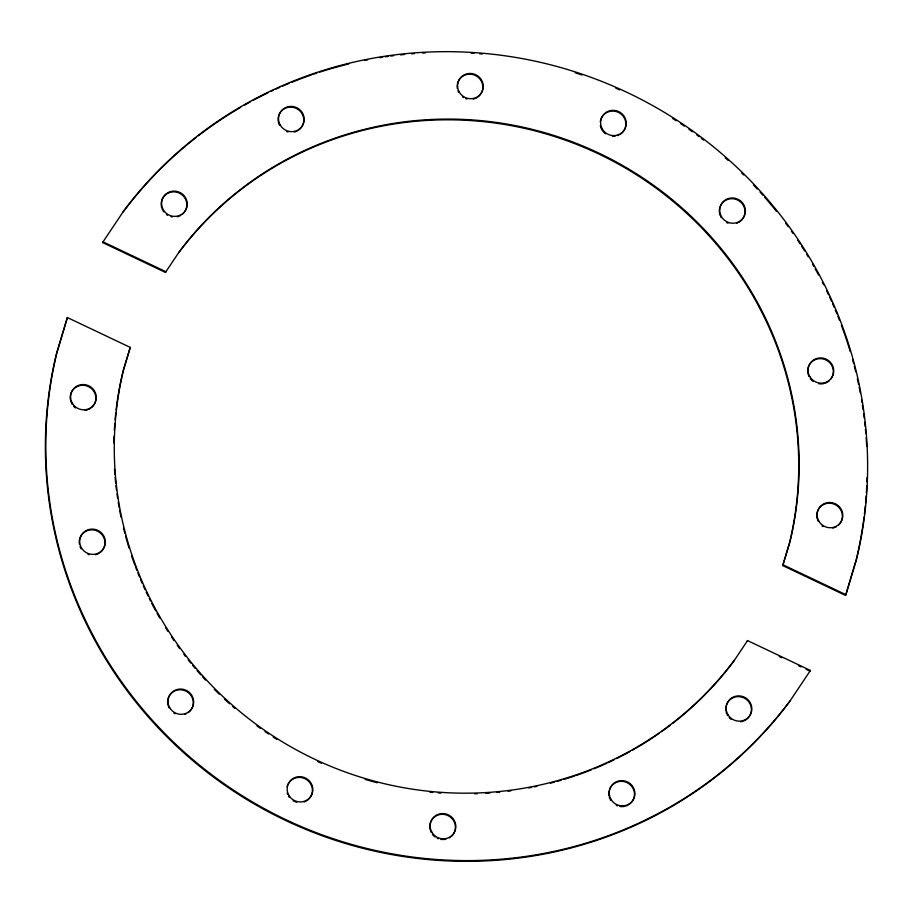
<?xml version="1.0" encoding="UTF-8"?>
<svg xmlns="http://www.w3.org/2000/svg" width="913" height="913" viewBox="0 0 913 913"><rect width="100%" height="100%" fill="white"/><g stroke="black" fill="none" stroke-linecap="round" stroke-linejoin="round"><path stroke-width="1.37" d="M734.314 660.282A344.772 334.672 28.9 0 1 314.232 759.011A344.772 334.672 28.9 0 1 123.495 370.176L130.251 347.408L67.368 317.541L56.857 352.977A413.715 401.606 28.9 0 0 285.735 819.589A413.715 401.606 28.9 0 0 789.836 701.104M782.749 565.592L789.905 542.105A344.772 334.672 28.9 0 0 599.168 153.258A344.772 334.672 28.9 0 0 179.085 251.999L165.458 272.416L102.576 242.55L123.563 211.165A413.715 401.606 28.9 0 1 627.665 92.681A413.715 401.606 28.9 0 1 856.542 559.292L845.632 595.459L782.749 565.592L789.505 542.824A344.772 334.672 28.9 0 0 598.768 153.989A344.772 334.672 28.9 0 0 178.686 252.718M846.043 594.101L856.143 560.023A413.715 401.606 28.9 0 0 864.063 516.986M102.576 242.55L102.975 241.819L165.869 271.686L165.458 272.416M67.368 317.541L56.458 353.708A413.715 401.606 28.9 0 0 285.335 820.319A413.715 401.606 28.9 0 0 789.437 701.835L810.424 670.45L747.542 640.584L733.915 661.001A344.772 334.672 28.9 0 1 672.561 723.461M130.251 347.408L123.095 370.895A344.772 334.672 28.9 0 0 116.088 410.074M747.131 641.314L747.542 640.584M810.424 670.45L810.025 671.181L806.168 669.355M783.149 564.873L846.043 594.728M779.223 656.55L781.79 657.771M798.476 665.691L801.032 666.912M817.158 518.744A12.93 12.554 28.9 0 1 824.313 504.17A12.93 12.554 28.9 0 1 840.28 509.112A12.93 12.554 28.9 0 1 838.317 525.295M836.319 526.744A12.93 12.554 28.9 0 1 835.212 527.326M834.048 527.782A12.93 12.554 28.9 0 1 832.85 528.125M823.115 526.584A12.93 12.554 28.9 0 1 822.054 525.888M818.037 521.095A12.93 12.554 28.9 0 1 817.534 519.942M453.008 834.573A12.93 12.554 28.9 0 1 451.342 836.388M450.371 837.164A12.93 12.554 28.9 0 1 449.333 837.849M445.875 839.218A12.93 12.554 28.9 0 1 443.387 839.549M442.132 839.538A12.93 12.554 28.9 0 1 440.876 839.401M438.423 838.773A12.93 12.554 28.9 0 1 437.247 838.282M435.079 836.981A12.93 12.554 28.9 0 1 432.374 834.322M431.062 832.188A12.93 12.554 28.9 0 1 430.559 831.035M430.183 829.837A12.93 12.554 28.9 0 1 444.311 814.442A12.93 12.554 28.9 0 1 453.693 833.558M123.164 211.896A413.715 401.606 28.9 0 1 196.044 137.521M198.281 135.786A413.715 401.606 28.9 0 1 240.587 107.38M244.273 105.257A413.715 401.606 28.9 0 1 250.482 101.811M252.981 100.453A413.715 401.606 28.9 0 1 268.182 92.727M270.75 91.494A413.715 401.606 28.9 0 1 273.329 90.296M275.909 89.109A413.715 401.606 28.9 0 1 279.8 87.351M282.402 86.21A413.715 401.606 28.9 0 1 288.953 83.425M291.589 82.353A413.715 401.606 28.9 0 1 311.618 74.832M312.965 74.375A413.715 401.606 28.9 0 1 316.879 73.063M319.493 72.207A413.715 401.606 28.9 0 1 348.72 63.967M364.903 60.395A413.715 401.606 28.9 0 1 367.619 59.859M379.899 57.679A413.715 401.606 28.9 0 1 382.627 57.257M385.366 56.834A413.715 401.606 28.9 0 1 388.105 56.446M390.855 56.07A413.715 401.606 28.9 0 1 393.594 55.704M400.476 54.894A413.715 401.606 28.9 0 1 404.619 54.46M411.523 53.821A413.715 401.606 28.9 0 1 414.297 53.605M422.605 53.057A413.715 401.606 28.9 0 1 425.378 52.908M471.256 53.159A413.715 401.606 28.9 0 1 474.03 53.342M479.587 53.753A413.715 401.606 28.9 0 1 482.361 53.981M575.258 72.778A413.715 401.606 28.9 0 1 581.901 74.98M615.807 88.173A413.715 401.606 28.9 0 1 619.642 89.885M672.596 118.428A413.715 401.606 28.9 0 1 676.145 120.699M680.824 123.769A413.715 401.606 28.9 0 1 684.305 126.12M688.916 129.304A413.715 401.606 28.9 0 1 692.351 131.734M696.881 135.021A413.715 401.606 28.9 0 1 699.13 136.688M701.367 138.365A413.715 401.606 28.9 0 1 703.592 140.054M725.23 157.801A413.715 401.606 28.9 0 1 728.369 160.574M741.653 172.979A413.715 401.606 28.9 0 1 743.65 174.942M753.43 184.917A413.715 401.606 28.9 0 1 757.242 188.991M760.073 192.084A413.715 401.606 28.9 0 1 762.857 195.199M764.706 197.288A413.715 401.606 28.9 0 1 776.37 211.2M785.728 223.32A413.715 401.606 28.9 0 1 788.204 226.686M791.457 231.217A413.715 401.606 28.9 0 1 793.066 233.5M797.779 240.393A413.715 401.606 28.9 0 1 800.085 243.874M801.603 246.213A413.715 401.606 28.9 0 1 804.581 250.904M806.772 254.442A413.715 401.606 28.9 0 1 808.222 256.815M812.456 263.994A413.715 401.606 28.9 0 1 813.837 266.413M815.195 268.833A413.715 401.606 28.9 0 1 818.539 274.927M822.408 282.3A413.715 401.606 28.9 0 1 823.663 284.776M826.721 290.985A413.715 401.606 28.9 0 1 828.502 294.739M829.677 297.25A413.715 401.606 28.9 0 1 831.401 301.039M832.53 303.573A413.715 401.606 28.9 0 1 834.185 307.384M835.269 309.929A413.715 401.606 28.9 0 1 836.867 313.764M837.906 316.332A413.715 401.606 28.9 0 1 839.435 320.189M841.409 325.359A413.715 401.606 28.9 0 1 850.231 351.539M852.525 359.494A413.715 401.606 28.9 0 1 853.609 363.477M854.328 366.239A413.715 401.606 28.9 0 1 855.721 371.774M857.353 378.724A413.715 401.606 28.9 0 1 858.574 384.293M859.156 387.089A413.715 401.606 28.9 0 1 860.251 392.693M861.507 399.7A413.715 401.606 28.9 0 1 861.975 402.507M862.42 405.315A413.715 401.606 28.9 0 1 863.059 409.526M863.652 413.76A413.715 401.606 28.9 0 1 864.2 417.994M864.702 422.24A413.715 401.606 28.9 0 1 865.159 426.474M865.433 429.304A413.715 401.606 28.9 0 1 865.809 433.561M866.152 437.806A413.715 401.606 28.9 0 1 866.677 446.297M867.088 477.499A413.715 401.606 28.9 0 1 866.951 481.744M866.768 485.978A413.715 401.606 28.9 0 1 866.369 493.043M866.175 495.873A413.715 401.606 28.9 0 1 865.592 502.926M865.33 505.745A413.715 401.606 28.9 0 1 864.406 514.19M287.093 786.801A12.93 12.554 28.9 0 1 307.099 779.964A12.93 12.554 28.9 0 1 306.323 800.952M305.216 801.523A12.93 12.554 28.9 0 1 304.063 801.979M296.622 802.253A12.93 12.554 28.9 0 1 295.413 801.876M294.237 801.386A12.93 12.554 28.9 0 1 293.119 800.781M289.364 797.426A12.93 12.554 28.9 0 1 288.656 796.387M287.549 794.139A12.93 12.554 28.9 0 1 287.173 792.941M609.519 789.574A12.93 12.554 28.9 0 1 629.685 784.301A12.93 12.554 28.9 0 1 628.395 804.901M627.299 805.471A12.93 12.554 28.9 0 1 626.135 805.928M624.937 806.27A12.93 12.554 28.9 0 1 619.938 806.453M617.485 805.825A12.93 12.554 28.9 0 1 616.321 805.334M610.729 800.336A12.93 12.554 28.9 0 1 610.124 799.24M609.622 798.088A12.93 12.554 28.9 0 1 609.245 796.889M608.982 795.668A12.93 12.554 28.9 0 1 609.165 790.749M457.333 88.504A12.93 12.554 28.9 0 1 465.927 74.718A12.93 12.554 28.9 0 1 481.356 81.166A12.93 12.554 28.9 0 1 477.784 97.052M476.746 97.725A12.93 12.554 28.9 0 1 473.288 99.106M467.045 99.026A12.93 12.554 28.9 0 1 465.835 98.65M463.542 97.565A12.93 12.554 28.9 0 1 462.492 96.858M458.463 92.065A12.93 12.554 28.9 0 1 457.972 90.912M726.44 704.847A12.93 12.554 28.9 0 1 747.085 699.997A12.93 12.554 28.9 0 1 744.221 720.745M743.068 721.202A12.93 12.554 28.9 0 1 740.637 721.772M731.073 719.307A12.93 12.554 28.9 0 1 729.179 717.618M727.661 715.621A12.93 12.554 28.9 0 1 727.056 714.514M726.554 713.361A12.93 12.554 28.9 0 1 726.177 712.174M725.915 710.953A12.93 12.554 28.9 0 1 726.097 706.034M79.956 538.054A12.93 12.554 28.9 0 1 99.62 532.405A12.93 12.554 28.9 0 1 99.882 552.707M98.844 553.381A12.93 12.554 28.9 0 1 95.374 554.762M89.143 554.682A12.93 12.554 28.9 0 1 87.933 554.305M81.166 548.827A12.93 12.554 28.9 0 1 80.07 546.579M79.42 544.159A12.93 12.554 28.9 0 1 79.602 539.241M161.601 207.388A12.93 12.554 28.9 0 1 168.757 192.814A12.93 12.554 28.9 0 1 184.711 197.756A12.93 12.554 28.9 0 1 182.76 213.939M180.751 215.388A12.93 12.554 28.9 0 1 179.644 215.97M178.492 216.427A12.93 12.554 28.9 0 1 177.293 216.769M172.283 216.952A12.93 12.554 28.9 0 1 171.051 216.689M167.547 215.228A12.93 12.554 28.9 0 1 166.497 214.532M163.792 211.873A12.93 12.554 28.9 0 1 163.085 210.835M162.468 209.739A12.93 12.554 28.9 0 1 161.978 208.586M70.347 399.597A12.93 12.554 28.9 0 1 87.203 386.051A12.93 12.554 28.9 0 1 91.768 407.369M90.809 408.145A12.93 12.554 28.9 0 1 88.664 409.389M87.511 409.846A12.93 12.554 28.9 0 1 85.069 410.416M75.505 407.951A12.93 12.554 28.9 0 1 73.622 406.262M72.093 404.265A12.93 12.554 28.9 0 1 71.488 403.158M70.997 402.005A12.93 12.554 28.9 0 1 70.609 400.818M278.522 122.673A12.93 12.554 28.9 0 1 286.066 107.939A12.93 12.554 28.9 0 1 302.089 113.748A12.93 12.554 28.9 0 1 298.722 130M297.684 130.673A12.93 12.554 28.9 0 1 294.214 132.043M287.983 131.974A12.93 12.554 28.9 0 1 286.773 131.598M279.401 125.013A12.93 12.554 28.9 0 1 278.91 123.86M168.015 705.327A12.93 12.554 28.9 0 1 175.558 690.593A12.93 12.554 28.9 0 1 191.582 696.402A12.93 12.554 28.9 0 1 188.215 712.654M186.069 713.898A12.93 12.554 28.9 0 1 184.917 714.365M175.091 713.772A12.93 12.554 28.9 0 1 173.972 713.167M168.894 707.666A12.93 12.554 28.9 0 1 168.403 706.514M808.085 374.182A12.93 12.554 28.9 0 1 822.841 358.9A12.93 12.554 28.9 0 1 830.91 378.918M829.244 380.732A12.93 12.554 28.9 0 1 824.975 383.209M823.777 383.563A12.93 12.554 28.9 0 1 818.778 383.745M812.981 381.314A12.93 12.554 28.9 0 1 810.288 378.667M808.964 376.521A12.93 12.554 28.9 0 1 808.462 375.369M720.026 206.909A12.93 12.554 28.9 0 1 740.192 201.647A12.93 12.554 28.9 0 1 738.914 222.236M737.807 222.806A12.93 12.554 28.9 0 1 736.643 223.263M727.992 223.16A12.93 12.554 28.9 0 1 726.828 222.669M721.236 217.682A12.93 12.554 28.9 0 1 720.631 216.575M720.129 215.422A12.93 12.554 28.9 0 1 719.752 214.235M719.49 213.014A12.93 12.554 28.9 0 1 719.672 208.096M600.286 121.691A12.93 12.554 28.9 0 1 620.018 113.28A12.93 12.554 28.9 0 1 619.756 134.622M618.649 135.192A12.93 12.554 28.9 0 1 617.496 135.649M615.065 136.22A12.93 12.554 28.9 0 1 612.543 136.311M605.502 133.755A12.93 12.554 28.9 0 1 602.089 130.057M601.473 128.961A12.93 12.554 28.9 0 1 600.343 125.401M670.382 725.139A344.772 334.672 28.9 0 1 661.526 731.667M659.277 733.253A344.772 334.672 28.9 0 1 636.064 748.101M634.866 748.786A344.772 334.672 28.9 0 1 632.469 750.155M630.061 751.502A344.772 334.672 28.9 0 1 616.606 758.577M614.129 759.799A344.772 334.672 28.9 0 1 607.887 762.754M606.631 763.325A344.772 334.672 28.9 0 1 593.918 768.814M591.35 769.842A344.772 334.672 28.9 0 1 575.749 775.605M574.437 776.05A344.772 334.672 28.9 0 1 563.857 779.417M561.187 780.216A344.772 334.672 28.9 0 1 557.181 781.357M554.499 782.087A344.772 334.672 28.9 0 1 550.459 783.149M536.924 786.333A344.772 334.672 28.9 0 1 534.208 786.903M531.469 787.451A344.772 334.672 28.9 0 1 528.73 787.976M510.846 790.863A344.772 334.672 28.9 0 1 508.073 791.217M499.753 792.164A344.772 334.672 28.9 0 1 496.969 792.438M490.007 793.009A344.772 334.672 28.9 0 1 485.819 793.283M477.442 793.694A344.772 334.672 28.9 0 1 474.646 793.785M441.047 793.1A344.772 334.672 28.9 0 1 438.251 792.895M432.659 792.427A344.772 334.672 28.9 0 1 429.863 792.153M377.32 782.772A344.772 334.672 28.9 0 1 365.109 779.382M321.513 763.279A344.772 334.672 28.9 0 1 317.656 761.533M276.787 739.359A344.772 334.672 28.9 0 1 273.227 737.076M268.513 733.972A344.772 334.672 28.9 0 1 265.01 731.598M260.388 728.369A344.772 334.672 28.9 0 1 256.952 725.903M234.869 708.408A344.772 334.672 28.9 0 1 232.735 706.559M229.574 703.763A344.772 334.672 28.9 0 1 224.381 699.027M219.268 694.177A344.772 334.672 28.9 0 1 214.258 689.224M205.516 680.082A344.772 334.672 28.9 0 1 202.675 676.978M200.803 674.878A344.772 334.672 28.9 0 1 197.105 670.644M195.279 668.499A344.772 334.672 28.9 0 1 192.575 665.269M190.794 663.089A344.772 334.672 28.9 0 1 188.158 659.802M185.567 656.481A344.772 334.672 28.9 0 1 183.867 654.256M179.678 648.629A344.772 334.672 28.9 0 1 177.225 645.217M174.018 640.618A344.772 334.672 28.9 0 1 171.655 637.137M167.821 631.271A344.772 334.672 28.9 0 1 165.584 627.722M159.821 618.124A344.772 334.672 28.9 0 1 157.047 613.262M155.701 610.808A344.772 334.672 28.9 0 1 151.763 603.402M150.497 600.914A344.772 334.672 28.9 0 1 149.241 598.414M148.009 595.915A344.772 334.672 28.9 0 1 146.206 592.138M145.03 589.604A344.772 334.672 28.9 0 1 143.307 585.792M142.177 583.236A344.772 334.672 28.9 0 1 140.522 579.39M139.449 576.822A344.772 334.672 28.9 0 1 137.886 572.942M136.859 570.351A344.772 334.672 28.9 0 1 135.375 566.448M134.884 565.147A344.772 334.672 28.9 0 1 131.632 555.971M129.064 548.028A344.772 334.672 28.9 0 1 125.572 536.022M124.853 533.34A344.772 334.672 28.9 0 1 123.495 527.965M121.03 517.135A344.772 334.672 28.9 0 1 119.671 510.344M119.169 507.617A344.772 334.672 28.9 0 1 118.234 502.161M117.594 498.064A344.772 334.672 28.9 0 1 117.001 493.956M116.453 489.836A344.772 334.672 28.9 0 1 115.962 485.716M115.666 482.966A344.772 334.672 28.9 0 1 115.141 477.465M114.912 474.714A344.772 334.672 28.9 0 1 114.513 469.202M113.908 443.01A344.772 334.672 28.9 0 1 114.091 436.129M114.342 430.639A344.772 334.672 28.9 0 1 114.787 423.769M115.118 419.649A344.772 334.672 28.9 0 1 115.78 412.802M818.824 521.106A12.93 12.554 28.9 0 0 841.067 521.734A12.93 12.554 28.9 0 0 830.02 502.47A12.93 12.554 28.9 0 0 818.824 521.106M81.36 547.743A12.93 12.554 28.9 0 0 103.603 548.371A12.93 12.554 28.9 0 0 92.544 529.106A12.93 12.554 28.9 0 0 81.36 547.743M169.692 707.689A12.93 12.554 28.9 0 0 191.935 708.317A12.93 12.554 28.9 0 0 180.877 689.053A12.93 12.554 28.9 0 0 169.692 707.689M288.839 795.303A12.93 12.554 28.9 0 0 311.082 795.931A12.93 12.554 28.9 0 0 300.035 776.666A12.93 12.554 28.9 0 0 288.839 795.303M431.849 832.2A12.93 12.554 28.9 0 0 454.092 832.827A12.93 12.554 28.9 0 0 443.045 813.563A12.93 12.554 28.9 0 0 431.849 832.2M610.911 799.252A12.93 12.554 28.9 0 0 633.154 799.879A12.93 12.554 28.9 0 0 622.107 780.615A12.93 12.554 28.9 0 0 610.911 799.252M727.844 714.525A12.93 12.554 28.9 0 0 750.087 715.164A12.93 12.554 28.9 0 0 739.039 695.889A12.93 12.554 28.9 0 0 727.844 714.525M72.287 403.169A12.93 12.554 28.9 0 0 94.53 403.808A12.93 12.554 28.9 0 0 83.471 384.533A12.93 12.554 28.9 0 0 72.287 403.169M721.418 216.598A12.93 12.554 28.9 0 0 743.661 217.226A12.93 12.554 28.9 0 0 732.614 197.961A12.93 12.554 28.9 0 0 721.418 216.598M809.751 376.533A12.93 12.554 28.9 0 0 831.994 377.172A12.93 12.554 28.9 0 0 820.947 357.907A12.93 12.554 28.9 0 0 809.751 376.533M459.262 92.076A12.93 12.554 28.9 0 0 481.505 92.715A12.93 12.554 28.9 0 0 470.457 73.439A12.93 12.554 28.9 0 0 459.262 92.076M163.267 209.75A12.93 12.554 28.9 0 0 185.51 210.378A12.93 12.554 28.9 0 0 174.463 191.114A12.93 12.554 28.9 0 0 163.267 209.75M280.2 125.024A12.93 12.554 28.9 0 0 302.443 125.663A12.93 12.554 28.9 0 0 291.384 106.387A12.93 12.554 28.9 0 0 280.2 125.024M602.272 128.973A12.93 12.554 28.9 0 0 624.515 129.612A12.93 12.554 28.9 0 0 613.468 110.336A12.93 12.554 28.9 0 0 602.272 128.973"/></g></svg>
